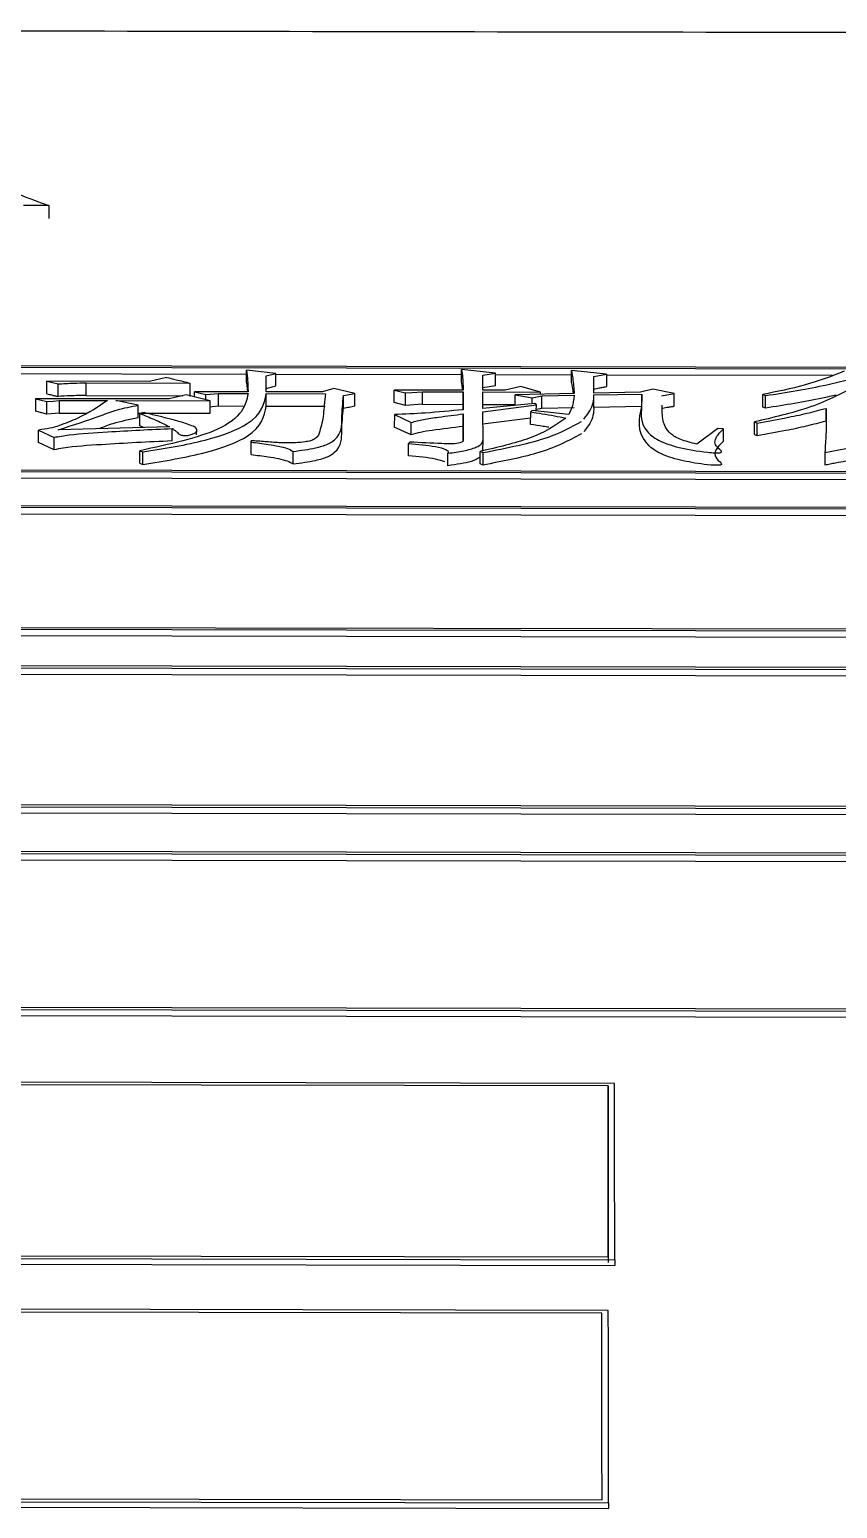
# Model space of a CAD drawing. Header units: millimetres. Extents: x 2384 to 4064, y 886 to 2074.
# Drawn here: x 2791.48 to 2797.7, y 1870.72 to 1882.1 of the extents above; entities that cross this region are included whole.
import ezdxf

# ---------------------------------------------------------------- set-up
doc = ezdxf.new("R2010")
doc.units = ezdxf.units.MM

msp = doc.modelspace()

# ---------------------------------------------------------------- linework, layer by layer
at = {"color": 7, "linetype": 'Continuous', "lineweight": 25}
for p, q in [((2791.631, 1880.743), (2791.436, 1880.743)), ((2806.067, 1879.483), (2784.085, 1879.524)), ((2806.018, 1879.471), (2784.135, 1879.512)), ((2793.378, 1879.452), (2793.151, 1879.478)), ((2793.151, 1879.382), (2793.151, 1879.478)), ((2795.066, 1879.454), (2794.806, 1879.483)), ((2795.92, 1879.447), (2795.65, 1879.476)), ((2795.65, 1879.38), (2795.65, 1879.476)), ((2790.122, 1879.453), (2793.151, 1879.447)), ((2791.615, 1879.296), (2791.615, 1879.393)), ((2791.615, 1879.393), (2791.702, 1879.372)), ((2792.405, 1879.391), (2791.615, 1879.393)), ((2791.702, 1879.275), (2791.702, 1879.372)), ((2791.918, 1879.283), (2791.918, 1879.379)), ((2791.918, 1879.379), (2792.719, 1879.378)), ((2792.535, 1879.422), (2792.405, 1879.391)), ((2793.151, 1879.382), (2793.159, 1879.311)), ((2793.303, 1879.434), (2793.378, 1879.452)), ((2793.303, 1879.31), (2793.303, 1879.434)), ((2793.378, 1879.447), (2794.806, 1879.444)), ((2794.969, 1879.439), (2795.066, 1879.454)), ((2794.969, 1879.323), (2794.969, 1879.439)), ((2795.066, 1879.358), (2794.969, 1879.342)), ((2795.066, 1879.444), (2795.65, 1879.442)), ((2795.823, 1879.429), (2795.92, 1879.447)), ((2795.824, 1879.3), (2795.823, 1879.429)), ((2795.92, 1879.442), (2797.66, 1879.439)), ((2791.529, 1879.258), (2791.616, 1879.236)), ((2792.557, 1879.256), (2791.529, 1879.258)), ((2791.713, 1879.244), (2792.081, 1879.243)), ((2791.713, 1879.148), (2791.713, 1879.244)), ((2791.918, 1879.283), (2792.661, 1879.281)), ((2792.146, 1879.243), (2792.871, 1879.242)), ((2792.319, 1879.208), (2792.146, 1879.243)), ((2792.687, 1879.288), (2792.557, 1879.256)), ((2792.871, 1879.242), (2792.687, 1879.288)), ((2792.712, 1879.281), (2792.719, 1879.281)), ((2792.751, 1879.271), (2792.752, 1879.311)), ((2792.752, 1879.311), (2792.838, 1879.29)), ((2793.163, 1879.311), (2792.752, 1879.311)), ((2792.838, 1879.29), (2792.936, 1879.298)), ((2792.838, 1879.25), (2792.838, 1879.29)), ((2792.935, 1879.202), (2792.936, 1879.298)), ((2792.936, 1879.298), (2793.163, 1879.297)), ((2793.736, 1879.31), (2793.303, 1879.31)), ((2793.303, 1879.201), (2793.303, 1879.297)), ((2793.303, 1879.297), (2793.758, 1879.296)), ((2793.822, 1879.336), (2793.736, 1879.31)), ((2793.985, 1879.298), (2793.822, 1879.336)), ((2793.898, 1879.283), (2793.985, 1879.298)), ((2793.898, 1879.186), (2793.898, 1879.283)), ((2794.287, 1879.228), (2794.288, 1879.324)), ((2794.288, 1879.324), (2794.374, 1879.303)), ((2794.818, 1879.323), (2794.288, 1879.324)), ((2794.374, 1879.207), (2794.374, 1879.303)), ((2794.504, 1879.311), (2794.818, 1879.31)), ((2794.504, 1879.215), (2794.504, 1879.311)), ((2794.817, 1879.214), (2794.818, 1879.31)), ((2794.818, 1879.31), (2794.818, 1879.173)), ((2795.142, 1879.323), (2794.969, 1879.323)), ((2794.969, 1879.31), (2795.413, 1879.309)), ((2794.97, 1879.184), (2794.969, 1879.31)), ((2795.261, 1879.352), (2795.142, 1879.323)), ((2795.672, 1879.298), (2795.218, 1879.288)), ((2795.218, 1879.288), (2795.348, 1879.264)), ((2795.413, 1879.309), (2795.261, 1879.352)), ((2795.348, 1879.264), (2795.424, 1879.28)), ((2795.348, 1879.219), (2795.348, 1879.264)), ((2795.413, 1879.292), (2795.413, 1879.309)), ((2795.424, 1879.28), (2795.672, 1879.285)), ((2796.181, 1879.308), (2795.824, 1879.3)), ((2795.824, 1879.287), (2796.192, 1879.294)), ((2795.824, 1879.191), (2795.824, 1879.287)), ((2796.278, 1879.331), (2796.181, 1879.308)), ((2796.191, 1879.198), (2796.192, 1879.294)), ((2796.44, 1879.297), (2796.278, 1879.331)), ((2796.343, 1879.281), (2796.44, 1879.297)), ((2797.122, 1879.194), (2797.122, 1879.29)), ((2797.122, 1879.29), (2797.143, 1879.282)), ((2797.143, 1879.186), (2797.144, 1879.282)), ((2791.616, 1879.14), (2791.529, 1879.161)), ((2791.616, 1879.14), (2791.616, 1879.236)), ((2791.713, 1879.148), (2791.616, 1879.14)), ((2791.713, 1879.148), (2791.918, 1879.147)), ((2792.319, 1879.112), (2792.319, 1879.208)), ((2792.319, 1879.147), (2792.871, 1879.146)), ((2792.363, 1879.151), (2792.33, 1879.145)), ((2792.935, 1879.202), (2793.126, 1879.201)), ((2793.303, 1879.201), (2793.757, 1879.2)), ((2794.374, 1879.207), (2794.287, 1879.228)), ((2794.289, 1879.136), (2794.288, 1879.04)), ((2794.289, 1879.136), (2794.418, 1879.075)), ((2794.504, 1879.215), (2794.374, 1879.207)), ((2794.504, 1879.215), (2794.817, 1879.214)), ((2794.818, 1879.173), (2794.817, 1879.214)), ((2794.818, 1879.141), (2794.819, 1878.944)), ((2794.818, 1879.045), (2794.818, 1879.141)), ((2794.969, 1879.214), (2795.218, 1879.213)), ((2795.37, 1879.221), (2794.97, 1879.184)), ((2794.97, 1879.157), (2795.381, 1879.21)), ((2794.971, 1878.941), (2794.97, 1879.157)), ((2795.337, 1879.06), (2795.338, 1879.156)), ((2795.348, 1879.167), (2795.338, 1879.156)), ((2795.381, 1879.21), (2795.37, 1879.221)), ((2795.38, 1879.164), (2795.381, 1879.21)), ((2795.423, 1879.184), (2795.381, 1879.175)), ((2795.672, 1879.188), (2795.423, 1879.184)), ((2796.191, 1879.198), (2795.824, 1879.191)), ((2797.143, 1879.186), (2797.122, 1879.194)), ((2797.609, 1879.088), (2797.609, 1879.184)), ((2791.552, 1879.017), (2791.671, 1878.961)), ((2792.558, 1879.043), (2791.704, 1879.019)), ((2792.359, 1879.037), (2792.33, 1879.049)), ((2792.58, 1878.933), (2792.58, 1879.029)), ((2792.768, 1878.979), (2792.769, 1879.015)), ((2794.418, 1878.98), (2794.288, 1879.04)), ((2794.418, 1878.98), (2794.418, 1879.075)), ((2794.819, 1878.942), (2794.818, 1879.045)), ((2795.337, 1879.108), (2794.97, 1879.061)), ((2796.777, 1879.029), (2796.615, 1878.909)), ((2796.82, 1879.027), (2796.777, 1879.029)), ((2796.82, 1878.931), (2796.82, 1879.027)), ((2797.058, 1879.079), (2797.079, 1879.07)), ((2797.058, 1878.983), (2797.058, 1879.079)), ((2797.079, 1878.975), (2797.079, 1879.07)), ((2797.609, 1879.088), (2797.609, 1879.057)), ((2791.671, 1878.865), (2791.552, 1878.921)), ((2791.671, 1878.865), (2791.671, 1878.961)), ((2793.186, 1878.935), (2793.186, 1878.924)), ((2793.186, 1878.839), (2793.186, 1878.935)), ((2793.186, 1878.828), (2793.186, 1878.924)), ((2794.408, 1878.925), (2794.397, 1878.913)), ((2794.397, 1878.818), (2794.397, 1878.913)), ((2794.97, 1878.858), (2794.971, 1878.941)), ((2797.607, 1878.968), (2797.607, 1878.95)), ((2792.332, 1878.858), (2792.353, 1878.849)), ((2792.353, 1878.753), (2792.353, 1878.849)), ((2793.186, 1878.828), (2793.186, 1878.839)), ((2793.511, 1878.757), (2793.511, 1878.852)), ((2794.949, 1878.853), (2794.971, 1878.844)), ((2794.949, 1878.757), (2794.949, 1878.853)), ((2797.6, 1878.845), (2797.599, 1878.749)), ((2797.6, 1878.845), (2797.762, 1878.876)), ((2784.088, 1878.711), (2806.071, 1878.67)), ((2784.138, 1878.724), (2806.021, 1878.684)), ((2794.971, 1878.748), (2794.949, 1878.757)), ((2784.088, 1878.663), (2806.071, 1878.622)), ((2806.022, 1878.407), (2784.039, 1878.448)), ((2805.972, 1878.393), (2784.089, 1878.434)), ((2784.089, 1878.386), (2805.972, 1878.346)), ((2784.042, 1877.498), (2806.025, 1877.457)), ((2784.042, 1877.45), (2806.025, 1877.409)), ((2784.092, 1877.513), (2805.975, 1877.472)), ((2806.075, 1877.175), (2784.093, 1877.216)), ((2806.026, 1877.159), (2784.143, 1877.2)), ((2784.142, 1877.153), (2806.025, 1877.112)), ((2784.095, 1876.132), (2806.078, 1876.091)), ((2784.095, 1876.086), (2806.078, 1876.045)), ((2784.145, 1876.15), (2806.028, 1876.109)), ((2806.029, 1875.748), (2784.046, 1875.789)), ((2805.979, 1875.73), (2784.096, 1875.771)), ((2784.096, 1875.725), (2805.979, 1875.684)), ((2784.098, 1874.592), (2805.981, 1874.552)), ((2784.048, 1874.573), (2806.031, 1874.532)), ((2784.048, 1874.528), (2806.031, 1874.487)), ((2795.982, 1873.993), (2783.999, 1874.016)), ((2795.932, 1873.973), (2784.049, 1873.995)), ((2795.932, 1873.973), (2795.932, 1873.928)), ((2784.001, 1872.658), (2795.984, 1872.636)), ((2784.051, 1872.68), (2795.934, 1872.658)), ((2784.001, 1872.615), (2795.984, 1872.593)), ((2795.984, 1872.636), (2795.984, 1872.593)), ((2795.934, 1872.247), (2783.951, 1872.269)), ((2795.884, 1872.225), (2784.002, 1872.247)), ((2783.953, 1870.788), (2795.936, 1870.766)), ((2783.953, 1870.746), (2795.936, 1870.724)), ((2784.003, 1870.812), (2795.886, 1870.79)), ((2795.936, 1870.766), (2795.936, 1870.724))]:
    msp.add_line(p, q, dxfattribs=at)
at = {"color": 7, "linetype": 'Continuous', "lineweight": 25, "flags": 128}
for points in [[(2791.631, 1880.743), (2791.631, 1880.688), (2791.631, 1880.644)], [(2794.806, 1879.386), (2794.806, 1879.44), (2794.806, 1879.483)], [(2792.719, 1879.281), (2792.719, 1879.335), (2792.719, 1879.378)], [(2793.378, 1879.356), (2793.378, 1879.41), (2793.378, 1879.452)], [(2795.066, 1879.358), (2795.066, 1879.412), (2795.066, 1879.454)], [(2795.92, 1879.447), (2795.92, 1879.393), (2795.92, 1879.351)], [(2791.529, 1879.258), (2791.529, 1879.204), (2791.529, 1879.161)], [(2791.616, 1879.236), (2791.665, 1879.24), (2791.713, 1879.244)], [(2792.871, 1879.146), (2792.871, 1879.199), (2792.871, 1879.242)], [(2793.985, 1879.202), (2793.985, 1879.256), (2793.985, 1879.298)], [(2794.374, 1879.303), (2794.423, 1879.306), (2794.463, 1879.308), (2794.504, 1879.311)], [(2795.218, 1879.207), (2795.218, 1879.246), (2795.218, 1879.288)], [(2795.423, 1879.184), (2795.423, 1879.237), (2795.424, 1879.28)], [(2796.44, 1879.2), (2796.44, 1879.254), (2796.44, 1879.297)], [(2792.33, 1879.049), (2792.33, 1879.103), (2792.33, 1879.145)], [(2792.871, 1879.196), (2792.887, 1879.198), (2792.935, 1879.202)], [(2791.552, 1878.921), (2791.552, 1878.945), (2791.552, 1878.97), (2791.552, 1879.017)], [(2797.058, 1878.983), (2797.063, 1878.981), (2797.068, 1878.979), (2797.074, 1878.977), (2797.079, 1878.975)], [(2792.331, 1878.762), (2792.331, 1878.797), (2792.331, 1878.827), (2792.332, 1878.858)], [(2794.7, 1878.743), (2794.7, 1878.772), (2794.7, 1878.8), (2794.701, 1878.839)], [(2794.971, 1878.748), (2794.971, 1878.783), (2794.971, 1878.814), (2794.971, 1878.844)], [(2792.331, 1878.762), (2792.337, 1878.76), (2792.342, 1878.758), (2792.353, 1878.753)]]:
    msp.add_lwpolyline(points, dxfattribs=at)
at = {"color": 7, "linetype": 'Continuous', "lineweight": 25}
for points, knots in [([(2807.254, 1882.057), (2805.213, 1882.06), (2799.385, 1882.071), (2792.034, 1882.083), (2786.737, 1882.094), (2785.232, 1882.097)], [0, 0, 0, 0, 0.278431, 0.79507, 1, 1, 1, 1]), ([(2790.706, 1881.074), (2790.736, 1881.064), (2790.888, 1881.013), (2791.118, 1880.932), (2791.396, 1880.831), (2791.553, 1880.772), (2791.631, 1880.743)], [0, 0, 0, 0, 0.098424, 0.492121, 0.746057, 1, 1, 1, 1]), ([(2793.151, 1879.478), (2793.155, 1879.45), (2793.16, 1879.409), (2793.162, 1879.353), (2793.163, 1879.325), (2793.163, 1879.311)], [0, 0, 0, 0, 0.504421, 0.752199, 1, 1, 1, 1]), ([(2794.806, 1879.483), (2794.809, 1879.462), (2794.814, 1879.425), (2794.817, 1879.371), (2794.817, 1879.339), (2794.818, 1879.323)], [0, 0, 0, 0, 0.406202, 0.703085, 1, 1, 1, 1]), ([(2795.65, 1879.476), (2795.654, 1879.455), (2795.661, 1879.416), (2795.668, 1879.356), (2795.671, 1879.317), (2795.672, 1879.298)], [0, 0, 0, 0, 0.353991, 0.676979, 1, 1, 1, 1]), ([(2797.748, 1879.47), (2797.653, 1879.432), (2797.481, 1879.363), (2797.233, 1879.313), (2797.122, 1879.29)], [0, 0, 0, 0, 0.5527905, 1, 1, 1, 1]), ([(2791.702, 1879.372), (2791.742, 1879.374), (2791.813, 1879.379), (2791.886, 1879.379), (2791.918, 1879.379)], [0, 0, 0, 0, 0.558835, 1, 1, 1, 1]), ([(2792.535, 1879.422), (2792.56, 1879.416), (2792.603, 1879.406), (2792.664, 1879.391), (2792.701, 1879.382), (2792.719, 1879.378)], [0, 0, 0, 0, 0.403163, 0.701581, 1, 1, 1, 1]), ([(2793.303, 1879.338), (2793.315, 1879.341), (2793.34, 1879.347), (2793.366, 1879.353), (2793.378, 1879.356)], [0, 0, 0, 0, 0.4999993, 1, 1, 1, 1]), ([(2794.813, 1879.323), (2794.813, 1879.329), (2794.811, 1879.35), (2794.808, 1879.371), (2794.806, 1879.386)], [0, 0, 0, 0, 0.250223, 1, 1, 1, 1]), ([(2795.65, 1879.38), (2795.654, 1879.359), (2795.659, 1879.332), (2795.662, 1879.305), (2795.663, 1879.298)], [0, 0, 0, 0, 0.756506, 1, 1, 1, 1]), ([(2797.144, 1879.282), (2797.225, 1879.295), (2797.387, 1879.32), (2797.606, 1879.361), (2797.752, 1879.4), (2797.871, 1879.421), (2797.936, 1879.424), (2797.965, 1879.425)], [0, 0, 0, 0, 0.285278, 0.570817, 0.801554, 0.913771, 1, 1, 1, 1]), ([(2792.081, 1879.243), (2792.012, 1879.196), (2791.911, 1879.129), (2791.741, 1879.061), (2791.642, 1879.029), (2791.582, 1879.021), (2791.552, 1879.017)], [0, 0, 0, 0, 0.552978, 0.800501, 0.899342, 1, 1, 1, 1]), ([(2791.615, 1879.296), (2791.628, 1879.293), (2791.648, 1879.288), (2791.677, 1879.281), (2791.694, 1879.277), (2791.702, 1879.275)], [0, 0, 0, 0, 0.4286111, 0.714305, 1, 1, 1, 1]), ([(2791.918, 1879.283), (2791.877, 1879.282), (2791.804, 1879.282), (2791.733, 1879.277), (2791.702, 1879.275)], [0, 0, 0, 0, 0.561086, 1, 1, 1, 1]), ([(2793.163, 1879.297), (2793.153, 1879.251), (2793.134, 1879.158), (2792.923, 1878.988), (2792.558, 1878.907), (2792.332, 1878.858)], [0, 0, 0, 0, 0.274438, 0.550747, 1, 1, 1, 1]), ([(2792.353, 1878.849), (2792.522, 1878.876), (2792.852, 1878.929), (2793.258, 1879.087), (2793.286, 1879.218), (2793.303, 1879.297)], [0, 0, 0, 0, 0.291315, 0.571379, 1, 1, 1, 1]), ([(2793.758, 1879.296), (2793.755, 1879.267), (2793.747, 1879.193), (2793.741, 1879.096), (2793.714, 1879.009), (2793.705, 1878.961), (2793.647, 1878.934), (2793.596, 1878.924), (2793.513, 1878.917), (2793.406, 1878.918), (2793.295, 1878.928), (2793.222, 1878.933), (2793.186, 1878.935)], [0, 0, 0, 0, 0.1811253, 0.4576889, 0.5792563, 0.7012124, 0.7313739, 0.7616486, 0.8049629, 0.874972, 0.9375719, 1, 1, 1, 1]), ([(2793.511, 1878.852), (2793.57, 1878.861), (2793.67, 1878.874), (2793.781, 1878.906), (2793.889, 1878.982), (2793.879, 1879.113), (2793.892, 1879.224), (2793.898, 1879.283)], [0, 0, 0, 0, 0.117175, 0.195607, 0.273983, 0.617816, 1, 1, 1, 1]), ([(2795.672, 1879.285), (2795.671, 1879.272), (2795.667, 1879.246), (2795.658, 1879.196), (2795.641, 1879.16), (2795.63, 1879.136)], [0, 0, 0, 0, 0.265329, 0.530676, 1, 1, 1, 1]), ([(2795.745, 1879.102), (2795.762, 1879.123), (2795.797, 1879.164), (2795.82, 1879.226), (2795.823, 1879.267), (2795.824, 1879.287)], [0, 0, 0, 0, 0.343365, 0.670574, 1, 1, 1, 1]), ([(2795.823, 1879.333), (2795.837, 1879.335), (2795.86, 1879.34), (2795.892, 1879.346), (2795.911, 1879.349), (2795.92, 1879.351)], [0, 0, 0, 0, 0.420135, 0.710067, 1, 1, 1, 1]), ([(2796.192, 1879.294), (2796.191, 1879.263), (2796.191, 1879.169), (2796.175, 1879.047), (2796.308, 1878.938), (2796.469, 1878.879), (2796.637, 1878.852), (2796.744, 1878.842), (2796.775, 1878.841), (2796.789, 1878.842), (2796.797, 1878.844), (2796.803, 1878.846), (2796.806, 1878.851), (2796.796, 1878.868), (2796.756, 1878.894), (2796.749, 1878.953), (2796.79, 1878.996), (2796.82, 1879.027)], [0, 0, 0, 0, 0.135327, 0.406325, 0.505863, 0.604599, 0.704193, 0.727758, 0.736924, 0.740734, 0.744584, 0.747978, 0.752269, 0.763986, 0.816092, 0.868751, 1, 1, 1, 1]), ([(2797.825, 1879.347), (2797.717, 1879.291), (2797.521, 1879.189), (2797.201, 1879.113), (2797.058, 1879.079)], [0, 0, 0, 0, 0.553842, 1, 1, 1, 1]), ([(2797.687, 1879.286), (2797.652, 1879.278), (2797.552, 1879.254), (2797.368, 1879.221), (2797.218, 1879.198), (2797.143, 1879.186)], [0, 0, 0, 0, 0.211637, 0.60451, 1, 1, 1, 1]), ([(2791.703, 1879.019), (2791.817, 1879.055), (2791.975, 1879.105), (2792.152, 1879.176), (2792.263, 1879.197), (2792.319, 1879.208)], [0, 0, 0, 0, 0.558592, 0.777619, 1, 1, 1, 1]), ([(2792.33, 1879.145), (2792.369, 1879.129), (2792.429, 1879.105), (2792.503, 1879.071), (2792.54, 1879.052), (2792.558, 1879.043)], [0, 0, 0, 0, 0.47738, 0.738597, 1, 1, 1, 1]), ([(2792.353, 1878.753), (2792.521, 1878.78), (2792.852, 1878.833), (2793.258, 1878.991), (2793.286, 1879.122), (2793.303, 1879.201)], [0, 0, 0, 0, 0.291461, 0.571537, 1, 1, 1, 1]), ([(2792.58, 1879.029), (2792.586, 1879.025), (2792.598, 1879.016), (2792.616, 1879.004), (2792.623, 1878.991), (2792.638, 1878.982), (2792.655, 1878.977), (2792.667, 1878.975), (2792.68, 1878.974), (2792.694, 1878.975), (2792.716, 1878.979), (2792.742, 1878.987), (2792.767, 1879.001), (2792.771, 1879.018), (2792.761, 1879.038), (2792.664, 1879.077), (2792.523, 1879.113), (2792.397, 1879.142), (2792.363, 1879.151)], [0, 0, 0, 0, 0.045749, 0.095482, 0.134462, 0.173995, 0.189093, 0.204332, 0.214834, 0.225309, 0.245321, 0.286806, 0.333021, 0.398218, 0.456081, 0.530646, 0.870563, 1, 1, 1, 1]), ([(2793.511, 1878.757), (2793.57, 1878.765), (2793.669, 1878.778), (2793.781, 1878.81), (2793.888, 1878.886), (2793.879, 1879.017), (2793.891, 1879.128), (2793.898, 1879.186)], [0, 0, 0, 0, 0.117239, 0.19568, 0.274068, 0.616159, 1, 1, 1, 1]), ([(2793.898, 1879.186), (2793.905, 1879.188), (2793.92, 1879.19), (2793.941, 1879.194), (2793.963, 1879.198), (2793.977, 1879.201), (2793.985, 1879.202)], [0, 0, 0, 0, 0.25, 0.5, 0.749999, 1, 1, 1, 1]), ([(2794.818, 1879.173), (2794.722, 1879.164), (2794.549, 1879.147), (2794.368, 1879.139), (2794.289, 1879.136)], [0, 0, 0, 0, 0.559472, 1, 1, 1, 1]), ([(2794.418, 1879.075), (2794.449, 1879.084), (2794.51, 1879.101), (2794.652, 1879.12), (2794.755, 1879.133), (2794.818, 1879.141)], [0, 0, 0, 0, 0.273032, 0.55439, 1, 1, 1, 1]), ([(2795.338, 1879.156), (2795.368, 1879.152), (2795.43, 1879.143), (2795.52, 1879.127), (2795.579, 1879.115), (2795.608, 1879.109)], [0, 0, 0, 0, 0.318997, 0.658815, 1, 1, 1, 1]), ([(2795.63, 1879.136), (2795.598, 1879.14), (2795.536, 1879.147), (2795.442, 1879.157), (2795.38, 1879.164), (2795.348, 1879.167)], [0, 0, 0, 0, 0.335824, 0.667868, 1, 1, 1, 1]), ([(2795.824, 1879.191), (2795.822, 1879.17), (2795.82, 1879.129), (2795.795, 1879.067), (2795.762, 1879.026), (2795.745, 1879.006)], [0, 0, 0, 0, 0.34042, 0.66882, 1, 1, 1, 1]), ([(2796.82, 1878.931), (2796.787, 1878.899), (2796.737, 1878.851), (2796.767, 1878.791), (2796.802, 1878.766), (2796.805, 1878.754), (2796.802, 1878.75), (2796.797, 1878.748), (2796.789, 1878.747), (2796.773, 1878.746), (2796.723, 1878.747), (2796.615, 1878.76), (2796.451, 1878.789), (2796.301, 1878.846), (2796.146, 1878.986), (2796.171, 1879.104), (2796.191, 1879.198)], [0, 0, 0, 0, 0.136892, 0.206087, 0.239991, 0.248521, 0.251978, 0.255475, 0.258432, 0.263211, 0.275087, 0.31687, 0.399945, 0.498304, 0.599994, 1, 1, 1, 1]), ([(2796.343, 1879.185), (2796.357, 1879.187), (2796.38, 1879.191), (2796.413, 1879.196), (2796.431, 1879.199), (2796.44, 1879.2)], [0, 0, 0, 0, 0.4398242, 0.7199116, 1, 1, 1, 1]), ([(2796.615, 1878.909), (2796.57, 1878.92), (2796.482, 1878.942), (2796.384, 1879.005), (2796.348, 1879.096), (2796.348, 1879.168), (2796.348, 1879.208)], [0, 0, 0, 0, 0.153677, 0.303378, 0.62182, 1, 1, 1, 1]), ([(2797.079, 1879.07), (2797.154, 1879.084), (2797.285, 1879.108), (2797.464, 1879.145), (2797.561, 1879.171), (2797.609, 1879.184)], [0, 0, 0, 0, 0.396377, 0.697042, 1, 1, 1, 1]), ([(2797.609, 1879.184), (2797.609, 1879.164), (2797.61, 1879.098), (2797.61, 1878.986), (2797.603, 1878.892), (2797.6, 1878.845)], [0, 0, 0, 0, 0.185877, 0.592895, 1, 1, 1, 1]), ([(2791.671, 1878.961), (2791.709, 1878.968), (2791.836, 1878.989), (2792.067, 1879.002), (2792.331, 1879.018), (2792.497, 1879.025), (2792.58, 1879.029)], [0, 0, 0, 0, 0.141538, 0.46861, 0.734143, 1, 1, 1, 1]), ([(2792.319, 1879.112), (2792.25, 1879.097), (2792.135, 1879.074), (2792.053, 1879.041), (2792.02, 1879.028)], [0, 0, 0, 0, 0.604836, 1, 1, 1, 1]), ([(2794.818, 1879.045), (2794.738, 1879.035), (2794.627, 1879.021), (2794.487, 1879.001), (2794.441, 1878.986), (2794.418, 1878.98)], [0, 0, 0, 0, 0.565936, 0.786556, 1, 1, 1, 1]), ([(2795.608, 1879.109), (2795.528, 1879.053), (2795.383, 1878.953), (2795.083, 1878.884), (2794.949, 1878.853)], [0, 0, 0, 0, 0.552065, 1, 1, 1, 1]), ([(2794.971, 1878.844), (2795.155, 1878.88), (2795.479, 1878.943), (2795.652, 1879.042), (2795.727, 1879.084)], [0, 0, 0, 0, 0.567325, 1, 1, 1, 1]), ([(2795.478, 1879.038), (2795.463, 1879.04), (2795.418, 1879.049), (2795.37, 1879.055), (2795.337, 1879.06)], [0, 0, 0, 0, 0.322585, 1, 1, 1, 1]), ([(2797.079, 1878.975), (2797.153, 1878.988), (2797.284, 1879.011), (2797.463, 1879.049), (2797.56, 1879.075), (2797.609, 1879.088)], [0, 0, 0, 0, 0.392641, 0.695159, 1, 1, 1, 1]), ([(2792.579, 1878.933), (2792.488, 1878.929), (2792.305, 1878.921), (2792.027, 1878.904), (2791.803, 1878.89), (2791.694, 1878.87), (2791.671, 1878.865)], [0, 0, 0, 0, 0.2929305, 0.5858933, 0.9105488, 1, 1, 1, 1]), ([(2793.186, 1878.924), (2793.231, 1878.919), (2793.306, 1878.91), (2793.399, 1878.893), (2793.47, 1878.876), (2793.497, 1878.86), (2793.511, 1878.853)], [0, 0, 0, 0, 0.347969, 0.570232, 0.788278, 1, 1, 1, 1]), ([(2794.397, 1878.913), (2794.469, 1878.907), (2794.577, 1878.898), (2794.68, 1878.873), (2794.706, 1878.853), (2794.702, 1878.844), (2794.701, 1878.839)], [0, 0, 0, 0, 0.514844, 0.772377, 0.886812, 1, 1, 1, 1]), ([(2794.819, 1878.944), (2794.819, 1878.938), (2794.818, 1878.928), (2794.783, 1878.913), (2794.718, 1878.91), (2794.594, 1878.915), (2794.49, 1878.92), (2794.408, 1878.925)], [0, 0, 0, 0, 0.1114431, 0.2238093, 0.3523203, 0.4874731, 1, 1, 1, 1]), ([(2794.701, 1878.839), (2794.743, 1878.844), (2794.825, 1878.855), (2794.916, 1878.881), (2794.964, 1878.911), (2794.968, 1878.931), (2794.971, 1878.941)], [0, 0, 0, 0, 0.29085, 0.572683, 0.787736, 1, 1, 1, 1]), ([(2795.727, 1878.988), (2795.626, 1878.934), (2795.444, 1878.837), (2795.117, 1878.776), (2794.971, 1878.748)], [0, 0, 0, 0, 0.551235, 1, 1, 1, 1]), ([(2793.186, 1878.828), (2793.231, 1878.823), (2793.305, 1878.815), (2793.398, 1878.798), (2793.469, 1878.78), (2793.497, 1878.765), (2793.51, 1878.757)], [0, 0, 0, 0, 0.3480663, 0.5703559, 0.7883788, 1, 1, 1, 1]), ([(2794.678, 1878.773), (2794.655, 1878.78), (2794.58, 1878.804), (2794.472, 1878.812), (2794.397, 1878.818)], [0, 0, 0, 0, 0.312978, 1, 1, 1, 1]), ([(2794.949, 1878.808), (2794.929, 1878.797), (2794.875, 1878.767), (2794.767, 1878.752), (2794.7, 1878.743)], [0, 0, 0, 0, 0.378518, 1, 1, 1, 1]), ([(2797.599, 1878.749), (2797.613, 1878.752), (2797.641, 1878.757), (2797.695, 1878.768), (2797.735, 1878.775), (2797.761, 1878.78)], [0, 0, 0, 0, 0.2568416, 0.5136831, 1, 1, 1, 1]), ([(2795.934, 1872.658), (2795.934, 1872.798), (2795.933, 1873.077), (2795.933, 1873.516), (2795.932, 1873.811), (2795.932, 1873.973)], [0, 0, 0, 0, 0.30968, 0.619361, 1, 1, 1, 1]), ([(2795.932, 1873.928), (2795.932, 1873.689), (2795.933, 1873.262), (2795.933, 1872.812), (2795.934, 1872.614)], [0, 0, 0, 0, 0.559998, 1, 1, 1, 1]), ([(2795.984, 1872.636), (2795.984, 1872.776), (2795.983, 1873.056), (2795.983, 1873.51), (2795.982, 1873.818), (2795.982, 1873.993)], [0, 0, 0, 0, 0.300085, 0.600171, 1, 1, 1, 1]), ([(2795.886, 1870.79), (2795.886, 1870.942), (2795.885, 1871.246), (2795.885, 1871.725), (2795.885, 1872.047), (2795.884, 1872.225)], [0, 0, 0, 0, 0.30968, 0.619361, 1, 1, 1, 1]), ([(2795.936, 1870.766), (2795.936, 1870.918), (2795.935, 1871.222), (2795.935, 1871.718), (2795.935, 1872.054), (2795.934, 1872.247)], [0, 0, 0, 0, 0.300085, 0.600171, 1, 1, 1, 1])]:
    msp.add_open_spline(points, degree=3, knots=knots, dxfattribs=at)

doc.saveas('drawing.dxf')
